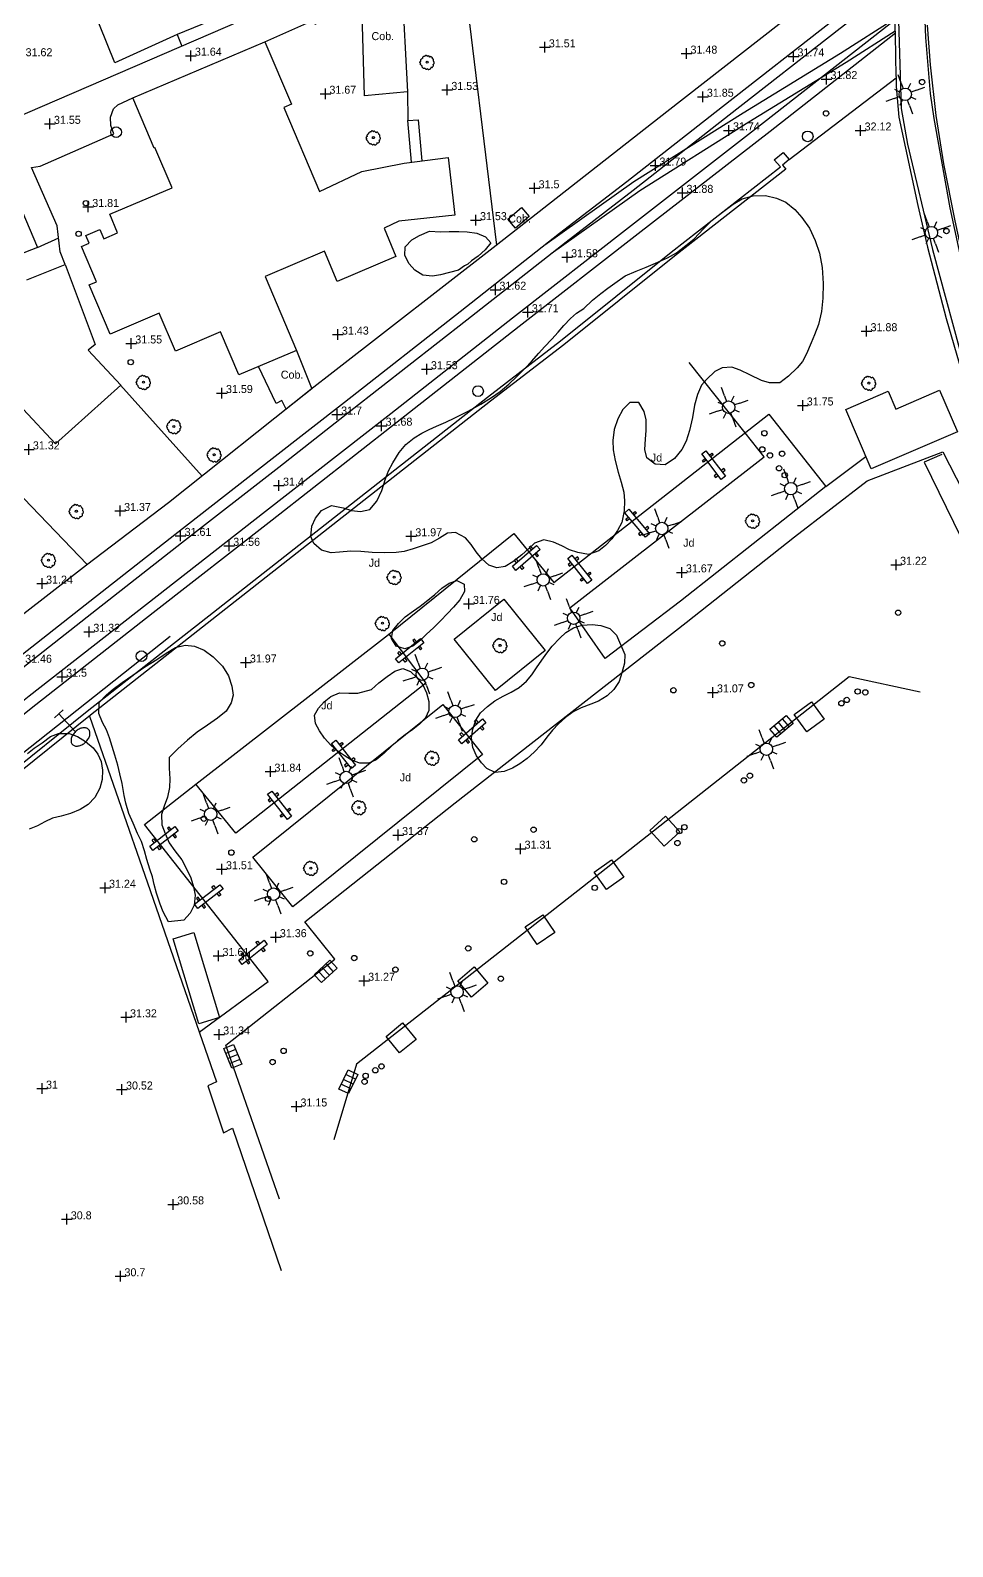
# Model space of a CAD drawing. Extents: x 471511 to 473316, y 4381952 to 4383346.
# Drawn here: x 472649 to 472735.5, y 4382890.1 to 4383032.2 of the extents above; entities that cross this region are included whole.
import ezdxf
from ezdxf.enums import TextEntityAlignment as Align

# ---------------------------------------------------------------- set-up
doc = ezdxf.new("R2010")
doc.units = 0
doc.header["$LTSCALE"] = 4
doc.header["$MEASUREMENT"] = 0
doc.header["$PDMODE"] = 2
doc.header["$PDSIZE"] = 0.5
doc.layers.get('0').update_dxf_attribs({"linetype": 'CONTINUOUS'})
for name, color, linetype in [('222', 7, 'CONTINUOUS'), ('241', 12, 'CONTINUOUS'), ('290', 253, 'CONTINUOUS'), ('400', 7, 'CONTINUOUS'), ('407', 4, 'CONTINUOUS'), ('410', 201, 'CONTINUOUS'), ('411', 12, 'CONTINUOUS'), ('412', 252, 'CONTINUOUS'), ('413', 252, 'CONTINUOUS'), ('419', 252, 'CONTINUOUS'), ('451', 5, 'CONTINUOUS'), ('452', 7, 'CONTINUOUS'), ('505', 60, 'CONTINUOUS'), ('506', 60, 'CONTINUOUS'), ('7101', 7, 'CONTINUOUS'), ('7202', 7, 'CONTINUOUS'), ('7400', 2, 'CONTINUOUS'), ('7403', 1, 'CONTINUOUS'), ('7433', 32, 'CONTINUOUS'), ('7434', 32, 'CONTINUOUS'), ('7435', 7, 'CONTINUOUS'), ('7440', 7, 'CONTINUOUS'), ('7501', 7, 'CONTINUOUS'), ('7515', 53, 'CONTINUOUS'), ('7516', 7, 'CONTINUOUS'), ('8408', 7, 'CONTINUOUS')]:
    doc.layers.add(name, color=color, linetype=linetype)

# ---------------------------------------------------------------- blocks, each defined once
blk = doc.blocks.new('STRAFIC')
at = {"color": 1}
blk.add_lwpolyline([(-0.03, 3.64, 0.07), (-0.44, 3.59, 0.08), (-0.76, 3.44, 0.11), (-0.99, 3.21, 0.14), (-1.06, 2.96, 0.14), (-0.99, 2.71, 0.11), (-0.76, 2.48, 0.08), (-0.44, 2.33, 0.07), (-0.03, 2.28, 0.07), (0.38, 2.33, 0.08), (0.7, 2.48, 0.11), (0.93, 2.71, 0.14), (1, 2.96, 0.14), (0.93, 3.21, 0.11), (0.7, 3.44, 0.08), (0.38, 3.59, 0.07)], format="xyb", close=True, dxfattribs=at)
for points in [[(0, 0), (0, 2.25)], [(-0.56, 0), (0.56, 0)]]:
    blk.add_lwpolyline(points, dxfattribs=at)
blk = doc.blocks.new('POSTE')
at = {"color": 7}
blk.add_circle((0, 0), 0.5, dxfattribs=at)
blk = doc.blocks.new('MOJON')
blk.add_circle((0, 0), 0.25)
blk = doc.blocks.new('FAROLA')
at = {"color": 7}
for p, q in [((0.43, 1.04), (0.75, 1.8)), ((-1.04, 0.43), (-1.8, 0.75)), ((-1.04, 0.43), (-0.54, 0.22)), ((-0.43, 1.04), (-0.22, 0.54)), ((0.43, 1.04), (0.22, 0.54)), ((1.04, 0.43), (0.54, 0.22)), ((-1.04, -0.43), (-0.54, -0.22)), ((-0.43, -1.04), (-0.75, -1.8)), ((-0.43, -1.04), (-0.22, -0.54)), ((0.43, -1.04), (0.22, -0.54)), ((1.04, -0.43), (0.54, -0.22)), ((1.04, -0.43), (1.8, -0.75))]:
    blk.add_line(p, q, dxfattribs=at)
blk.add_circle((0, 0), 0.58, dxfattribs=at)
blk = doc.blocks.new('ARBOL')
at = {"color": 3}
for p, q in [((-1.26, 0.07), (-1.27, -0.01)), ((-1.23, 0.15), (-1.26, 0.07)), ((-1.17, 0.24), (-1.23, 0.15)), ((-1.18, 0.48), (-1.21, 0.39)), ((-1.21, 0.39), (-1.2, 0.31)), ((-1.2, 0.31), (-1.16, 0.22)), ((-1.11, 0.55), (-1.18, 0.48)), ((-1.03, 0.59), (-1.11, 0.55)), ((-1.01, 0.67), (-1.03, 0.59)), ((-0.96, 0.76), (-1.01, 0.67)), ((-0.92, 0.97), (-0.96, 0.88)), ((-0.96, 0.88), (-0.96, 0.7)), ((-0.85, 1.04), (-0.92, 0.97)), ((-0.77, 1.08), (-0.85, 1.04)), ((-0.7, 1.09), (-0.77, 1.08)), ((-0.5, 1.09), (-0.7, 1.09)), ((-0.49, 1.11), (-0.5, 1.08)), ((-0.46, 1.23), (-0.49, 1.11)), ((-0.38, 1.32), (-0.46, 1.23)), ((-0.31, 1.35), (-0.38, 1.32)), ((-0.23, 1.36), (-0.31, 1.35)), ((-0.11, 1.36), (-0.23, 1.36)), ((0, 1.35), (-0.11, 1.36)), ((0.07, 1.26), (0, 1.35)), ((0.12, 1.18), (0.07, 1.26)), ((0.17, 1.25), (0.12, 1.16)), ((0.12, 1.16), (0.12, 1.16)), ((0.24, 1.31), (0.17, 1.25)), ((0.32, 1.32), (0.24, 1.31)), ((0.39, 1.31), (0.32, 1.32)), ((0.55, 1.31), (0.39, 1.31)), ((0.62, 1.26), (0.55, 1.31)), ((0.7, 1.22), (0.62, 1.26)), ((0.76, 1.14), (0.7, 1.22)), ((0.77, 0.97), (0.7, 0.98)), ((0.77, 1.05), (0.76, 1.14)), ((0.77, 0.97), (0.77, 1.05)), ((0.86, 0.95), (0.77, 0.97)), ((0.96, 0.93), (0.86, 0.95)), ((1.03, 0.87), (0.96, 0.93)), ((1.07, 0.79), (1.03, 0.87)), ((1.08, 0.7), (1.07, 0.79)), ((1.1, 0.49), (1.07, 0.51)), ((1.08, 0.6), (1.08, 0.7)), ((1.09, 0.52), (1.08, 0.6)), ((1.17, 0.48), (1.1, 0.49)), ((1.25, 0.41), (1.17, 0.48)), ((1.29, 0.32), (1.25, 0.41)), ((1.3, 0.24), (1.29, 0.32)), ((1.3, 0.15), (1.3, 0.24)), ((1.31, 0.06), (1.3, 0.15)), ((1.31, -0.03), (1.31, 0.06)), ((-1.27, -0.01), (-1.26, -0.13)), ((-1.26, -0.13), (-1.26, -0.21)), ((-1.26, -0.21), (-1.23, -0.3)), ((-1.23, -0.3), (-1.16, -0.32)), ((-1.16, -0.32), (-1.08, -0.34)), ((-1.08, -0.34), (-1.01, -0.35)), ((-1.01, -0.35), (-0.95, -0.35)), ((-0.96, -0.38), (-1.01, -0.49)), ((-1.01, -0.49), (-1, -0.58)), ((-1, -0.58), (-0.96, -0.66)), ((-0.96, -0.66), (-0.96, -0.74)), ((-0.96, -0.74), (-0.88, -0.8)), ((-0.88, -0.8), (-0.8, -0.81)), ((-0.8, -0.81), (-0.72, -0.81)), ((-0.76, -0.81), (-0.75, -0.9)), ((-0.75, -0.9), (-0.73, -0.98)), ((-0.73, -0.98), (-0.68, -1.07)), ((-0.68, -1.07), (-0.61, -1.15)), ((-0.61, -1.15), (-0.53, -1.14)), ((-0.53, -1.14), (-0.45, -1.12)), ((-0.45, -1.12), (-0.37, -1.07)), ((-0.37, -1.05), (-0.37, -1.15)), ((-0.37, -1.15), (-0.27, -1.21)), ((-0.27, -1.21), (-0.19, -1.22)), ((-0.19, -1.22), (-0.07, -1.22)), ((-0.07, -1.22), (0.01, -1.25)), ((0.01, -1.25), (0.08, -1.22)), ((0.08, -1.22), (0.16, -1.16)), ((0.16, -1.16), (0.18, -1.08)), ((0.18, -1.11), (0.25, -1.15)), ((0.25, -1.15), (0.32, -1.16)), ((0.32, -1.16), (0.4, -1.16)), ((0.4, -1.16), (0.47, -1.18)), ((0.47, -1.18), (0.55, -1.16)), ((0.55, -1.16), (0.62, -1.14)), ((0.62, -1.14), (0.7, -1.09)), ((0.7, -1.09), (0.75, -0.93)), ((0.78, -0.99), (0.74, -0.96)), ((0.85, -0.98), (0.78, -0.99)), ((0.93, -0.93), (0.85, -0.98)), ((1.02, -0.92), (0.93, -0.93)), ((1.06, -0.69), (0.98, -0.69)), ((1.06, -0.85), (1.02, -0.92)), ((1.03, -0.69), (1.05, -0.77)), ((1.05, -0.77), (1.06, -0.85)), ((1.13, -0.65), (1.06, -0.69)), ((1.2, -0.61), (1.13, -0.65)), ((1.2, -0.21), (1.27, -0.14)), ((1.2, -0.6), (1.21, -0.59)), ((1.22, -0.31), (1.21, -0.23)), ((1.21, -0.41), (1.22, -0.31)), ((1.21, -0.51), (1.21, -0.41)), ((1.21, -0.59), (1.21, -0.51)), ((1.27, -0.14), (1.31, -0.03))]:
    blk.add_line(p, q, dxfattribs=at)
at = {"color": 25}
blk.add_circle((0, 0), 0.19, dxfattribs=at)
blk = doc.blocks.new('ALCORQUE')
at = {"color": 1}
blk.add_lwpolyline([(-1, 1), (1, 1), (1, -1), (-1, -1)], close=True, dxfattribs=at)
blk = doc.blocks.new('REJILLA')
at = {"color": 7}
for p, q in [((-0.5, 0.5), (-0.5, -0.5)), ((0.01, 0.5), (0.01, -0.5)), ((0.51, 0.5), (0.51, -0.5))]:
    blk.add_line(p, q, dxfattribs=at)
blk.add_lwpolyline([(-1, -0.5), (-1, 0.5), (1, 0.5), (1, -0.5)], close=True, dxfattribs=at)
blk = doc.blocks.new('BANCO')
at = {"color": 7}
for p, q in [((-0.25, -1.5), (-0.25, 1.5)), ((-0.25, 1.5), (0.25, 1.5)), ((0.25, 1.5), (0.25, -1.5)), ((-0.25, 1.03), (-0.56, 1.03)), ((-0.56, 1.03), (-0.56, 0.84)), ((-0.56, 0.84), (-0.25, 0.84)), ((0.57, 1.03), (0.25, 1.03)), ((0.25, 0.84), (0.57, 0.84)), ((0.57, 0.84), (0.57, 1.03)), ((-0.56, -0.98), (-0.56, -0.79)), ((-0.56, -0.79), (-0.25, -0.79)), ((-0.25, -0.98), (-0.56, -0.98)), ((0.25, -0.79), (0.57, -0.79)), ((0.57, -0.98), (0.25, -0.98)), ((0.57, -0.79), (0.57, -0.98)), ((0.25, -1.5), (-0.25, -1.5))]:
    blk.add_line(p, q, dxfattribs=at)
blk = doc.blocks.new('COTA')
at = {"color": 7}
blk.add_point((0, 0), dxfattribs=at)

msp = doc.modelspace()

# ---------------------------------------------------------------- linework, layer by layer
at = {"layer": '222'}
for points in [[(472639.424, 4382966.613, 31.351), (472646.695, 4382972.434, 31.486), (472654.172, 4382978.338, 31.561), (472662.596, 4382984.928, 31.651), (472671.716, 4382992.035, 31.696), (472678.478, 4382997.333, 31.816), (472689.334, 4383005.813, 31.816), (472698.647, 4383013.148, 31.756), (472704.939, 4383017.995, 31.771), (472713.918, 4383025.031, 31.816), (472724.335, 4383033.152, 31.951), (472729.898, 4383037.478, 31.964)], [(472640.049, 4382965.832, 31.351), (472647.318, 4382971.651, 31.486), (472654.79, 4382977.551, 31.561), (472663.211, 4382984.14, 31.651), (472672.332, 4382991.247, 31.696), (472679.094, 4382996.545, 31.816), (472689.951, 4383005.026, 31.816), (472699.261, 4383012.359, 31.756), (472705.553, 4383017.205, 31.771), (472714.534, 4383024.243, 31.816), (472724.95, 4383032.363, 31.951), (472729.949, 4383036.251, 31.963)], [(472641.719, 4382964.044, 31.471), (472648.941, 4382969.792, 31.531), (472659.925, 4382978.386, 31.636), (472671.088, 4382987.095, 31.726), (472682.818, 4382996.275, 31.726), (472694.246, 4383005.225, 31.756), (472705.393, 4383013.904, 31.906), (472717.765, 4383023.521, 31.951), (472728.203, 4383031.688, 31.966), (472730.076, 4383033.155, 31.978)], [(472697.272, 4383012.065, 31.765), (472705.613, 4383018.001, 31.885), (472715.874, 4383024.427, 31.9), (472724.978, 4383030.036, 31.9), (472730.07, 4383033.291, 31.971)], [(472642.342, 4382963.261, 31.471), (472649.56, 4382969.007, 31.531), (472660.541, 4382977.598, 31.636), (472671.704, 4382986.307, 31.726), (472683.434, 4382995.488, 31.726), (472694.861, 4383004.437, 31.756), (472706.007, 4383013.115, 31.906), (472718.38, 4383022.733, 31.951), (472728.82, 4383030.9, 31.966), (472730.127, 4383031.924, 31.975)], [(472697.852, 4383011.25, 31.765), (472706.169, 4383017.169, 31.885), (472716.401, 4383023.578, 31.9), (472725.51, 4383029.189, 31.9), (472730.118, 4383032.135, 31.964)]]:
    msp.add_polyline3d(points, dxfattribs=at)
at = {"layer": '241'}
msp.add_polyline3d([(472730.198, 4383027.833, 39.282), (472730.135, 4383031.727, 39.439), (472729.717, 4383041.869, 39.619), (472729.625, 4383045.669, 39.637)], dxfattribs=at)
at = {"layer": '290'}
for points in [[(472733.114, 4383032.66, 39.409), (472733.376, 4383028.946, 39.304), (472733.913, 4383024.182, 38.989), (472734.647, 4383019.651, 38.779), (472735.712, 4383014.317, 38.464), (472737.18, 4383007.544, 38.269), (472738.478, 4383002.602, 38.074), (472739.629, 4382999.041, 37.864), (472741.387, 4382994.063, 37.489), (472743.256, 4382989.327, 37.189), (472744.959, 4382985.159, 36.859), (472746.58, 4382981.159, 36.574), (472749.196, 4382975.708, 35.974), (472751.973, 4382970.135, 35.599), (472754.28, 4382965.505, 35.134), (472756.922, 4382960.122, 34.624), (472759.655, 4382954.7, 34.024), (472762.503, 4382949.125, 33.574), (472765.759, 4382942.659, 32.839), (472769.372, 4382935.634, 32.239), (472772.137, 4382930.187, 31.759), (472774.732, 4382925.098, 31.399)], [(472734.472, 4382992.41, 31.446), (472732.809, 4382991.707, 31.461), (472739.678, 4382977.71, 31.566)]]:
    msp.add_polyline3d(points, dxfattribs=at)
at = {"layer": '400'}
for points in [[(472658.637, 4383025.846, 33.889), (472671.025, 4383031.099, 33.949), (472673.51, 4383025.239, 33.994), (472672.811, 4383024.943, 34.999), (472676.149, 4383017.073, 34.819), (472680.112, 4383018.926, 34.804), (472684.071, 4383019.729, 34.579), (472688.205, 4383020.249, 34.594), (472688.828, 4383014.853, 34.624), (472683.576, 4383014.273, 34.609), (472682.206, 4383013.623, 35.074), (472683.294, 4383010.967, 35.074), (472677.798, 4383008.636, 35.119), (472676.601, 4383011.458, 37.054), (472671.063, 4383009.109, 36.994), (472674.005, 4383002.174, 34.669), (472668.579, 4382999.873, 34.624), (472666.871, 4383003.9, 34.624), (472662.637, 4383002.104, 34.609), (472661.129, 4383005.658, 35.449), (472656.526, 4383003.705, 34.504), (472654.57, 4383008.317, 34.549), (472655.254, 4383008.607, 34.624), (472653.85, 4383011.918, 34.639), (472654.547, 4383012.213, 34.639), (472654.234, 4383012.951, 34.534), (472655.545, 4383013.507, 34.504), (472655.916, 4383012.63, 34.549), (472657.224, 4383013.185, 34.894), (472656.482, 4383014.937, 34.549), (472662.322, 4383017.414, 36.364), (472660.725, 4383021.18, 34.099), (472660.633, 4383021.14, 34.054)], [(472730.157, 4382996.678, 34.787), (472734.27, 4382998.442, 34.892), (472735.939, 4382994.549, 34.907), (472727.859, 4382991.085, 33.737), (472725.477, 4382996.642, 33.722), (472729.443, 4382998.343, 34.502)]]:
    msp.add_polyline3d(points, close=True, dxfattribs=at)
for points in [[(472646.775, 4383018.74, 36.012), (472649.706, 4383011.818, 34.884), (472647.876, 4383011.104, 34.693)], [(472648.709, 4383008.779, 34.645), (472652.321, 4383010.232, 34.613), (472655.108, 4383002.73, 34.661), (472654.459, 4383002.184, 34.566), (472657.517, 4382998.901, 34.089), (472651.393, 4382993.433, 33.437), (472648.366, 4382996.681, 33.914)]]:
    msp.add_polyline3d(points, dxfattribs=at)
at = {"layer": '407'}
for points in [[(472683.855, 4383036.425, 34.384), (472684.39, 4383026.416, 34.399), (472680.372, 4383026.025, 34.399), (472680.123, 4383034.761, 34.309)], [(472695.806, 4383014.728, 32.594), (472694.524, 4383013.635, 32.594), (472693.802, 4383014.483, 32.578), (472695.084, 4383015.575, 32.578)]]:
    msp.add_polyline3d(points, close=True, dxfattribs=at)
msp.add_polyline3d([(472674.005, 4383002.174, 34.084), (472675.427, 4382998.579, 33.754), (472673.029, 4382996.672, 33.559), (472672.629, 4382997.481, 33.544), (472672.098, 4382997.2, 33.559), (472670.431, 4383000.659, 33.814)], dxfattribs=at)
at = {"layer": '410'}
for points in [[(472729.758, 4383040.894, 33.448), (472722.902, 4383035.615, 32.932), (472708.707, 4383024.537, 32.722), (472692.693, 4383012, 32.542), (472677.425, 4383000.126, 33.532), (472675.319, 4382998.495, 33.532), (472661.992, 4382987.887, 32.437), (472654.314, 4382982.061, 32.302), (472644.905, 4382974.759, 32.023), (472633.27, 4382965.305, 31.918), (472618.577, 4382953.212, 31.708), (472604.459, 4382941.186, 31.648), (472593.619, 4382931.665, 31.708), (472583.891, 4382923.124, 31.708), (472568.589, 4382909.499, 31.708), (472552.758, 4382895.393, 31.708), (472546.722, 4382890.073, 31.708)], [(472689.469, 4383038.987, 32.196), (472692.722, 4383012.023, 32.308)], [(472671.659, 4383034.315, 32.864), (472645.774, 4383023.151, 32.864), (472623.066, 4383013.462, 32.801), (472621.802, 4383017.813, 32.785)], [(472671.025, 4383031.099, 33.85), (472675.531, 4383033.104, 33.85), (472675.754, 4383032.745, 33.882), (472680.123, 4383034.761, 33.882)], [(472652.321, 4383010.232, 33.166), (472651.851, 4383011.421, 33.182), (472651.568, 4383013.835, 33.135), (472649.154, 4383019.313, 33.119), (472649.973, 4383019.442, 33.182), (472656.853, 4383022.454, 33.182), (472656.584, 4383023.255, 33.198), (472656.553, 4383024.019, 33.198), (472656.826, 4383024.797, 33.198), (472657.23, 4383025.198, 33.198), (472658.637, 4383025.846, 33.23)], [(472649.706, 4383011.818, 32.578), (472651.699, 4383012.716, 32.578)], [(472657.493, 4382998.927, 32.594), (472665.148, 4382990.399, 32.594)], [(472643.926, 4382992.95, 32.26), (472654.379, 4382982.11, 32.101)], [(472612.043, 4382934.584, 31.588), (472615.209, 4382937.336, 31.588), (472623.095, 4382944.201, 31.633), (472631.804, 4382951.282, 31.738), (472634.489, 4382953.42, 31.742), (472647.216, 4382963.548, 31.832), (472662.134, 4382975.396, 32.211)], [(472654.59, 4382967.906, 32.687), (472660.025, 4382952.284, 32.732), (472666.49, 4382933.641, 32.687), (472665.681, 4382933.268, 32.762), (472667.154, 4382928.863, 32.762), (472667.985, 4382929.294, 32.762), (472672.539, 4382915.939, 32.252)]]:
    msp.add_polyline3d(points, dxfattribs=at)
at = {"layer": '411'}
for points in [[(472662.799, 4383031.784, 32.085), (472656.947, 4383029.124, 31.974), (472651.287, 4383043.234, 31.942)], [(472736.921, 4383007.86, 38.389), (472735.271, 4383015.527, 38.719), (472733.763, 4383023.893, 39.124), (472733.427, 4383026.251, 39.244), (472732.979, 4383031.496, 39.439), (472732.562, 4383041.638, 39.619)], [(472671.255, 4383034.141, 32.308), (472670.835, 4383035.102, 32.26), (472662.799, 4383031.784, 32.514), (472663.256, 4383030.691, 32.514)], [(472723.619, 4382989.409, 31.652), (472709.981, 4382978.662, 31.652), (472702.921, 4382973.302, 31.652), (472699.602, 4382978.058, 31.667), (472717.821, 4382992.212, 31.697), (472716.058, 4382994.465, 31.742), (472710.806, 4383001.028, 31.742)], [(472664.879, 4382938.287, 31.427), (472671.348, 4382943.042, 31.547), (472659.757, 4382957.737, 31.727), (472664.545, 4382961.541, 31.727), (472682.611, 4382975.561, 31.727), (472694.372, 4382985.016, 31.862), (472698.108, 4382980.421, 31.862), (472718.272, 4382996.197, 31.907), (472723.619, 4382989.409, 31.757), (472727.364, 4382992.241, 31.622)], [(472672.381, 4382922.622, 31.277), (472667.351, 4382937.056, 31.277), (472677.575, 4382945.124, 31.277), (472674.768, 4382948.632, 31.324), (472688.848, 4382959.771, 31.399), (472710.519, 4382976.664, 31.459), (472720.66, 4382984.695, 31.564), (472727.468, 4382989.94, 31.609), (472734.565, 4382992.662, 31.609), (472740.769, 4382980.625, 31.564)], [(472682.644, 4382975.587, 31.787), (472686.098, 4382971, 31.787), (472668.306, 4382956.926, 31.787), (472664.545, 4382961.541, 31.757)], [(472732.447, 4382970.161, 31.382), (472725.789, 4382971.591, 31.412), (472700.804, 4382951.865, 31.382), (472679.612, 4382935.276, 31.247), (472677.474, 4382928.213, 31.202)]]:
    msp.add_polyline3d(points, dxfattribs=at)
for points in [[(472688.772, 4382975.113, 31.787), (472693.413, 4382978.856, 31.787), (472697.294, 4382974.045, 31.787), (472692.653, 4382970.302, 31.787)], [(472669.9, 4382954.698, 31.577), (472687.699, 4382968.98, 31.696), (472691.439, 4382964.318, 31.682), (472673.64, 4382950.037, 31.562)]]:
    msp.add_polyline3d(points, close=True, dxfattribs=at)
at = {"layer": '412'}
for points in [[(472720.156, 4383020.052, 32.344), (472730.2, 4383027.719, 32.47)], [(472684.39, 4383026.416, 34.264), (472684.429, 4383023.711, 34.249)]]:
    msp.add_polyline3d(points, dxfattribs=at)
at = {"layer": '413'}
msp.add_polyline3d([(472737.275, 4383110.082, 38.778), (472735.996, 4383100.527, 39.288), (472734.899, 4383092.494, 39.333), (472733.8, 4383084.165, 39.858), (472732.716, 4383075.347, 40.218), (472731.577, 4383066.269, 40.278), (472730.908, 4383060.137, 40.398), (472730.575, 4383057.493, 40.488), (472729.83, 4383051.612, 40.668), (472729.909, 4383045.733, 40.638), (472730.372, 4383034.106, 40.323), (472730.66, 4383024.849, 39.873), (472731.258, 4383021.511, 39.843), (472733.596, 4383011.617, 39.408), (472736.759, 4383000.02, 39.153), (472738.279, 4382995.035, 39.078), (472742.51, 4382984.474, 38.193), (472745.526, 4382977.673, 37.383), (472752.234, 4382963.579, 35.928), (472758.429, 4382951.366, 35.193), (472765.122, 4382938.484, 33.873), (472772.431, 4382924.319, 32.433)], dxfattribs=at)
at = {"layer": '419'}
msp.add_polyline3d([(472684.777, 4383019.818, 34.789), (472684.429, 4383023.711, 32.194), (472685.407, 4383023.776, 32.179), (472685.753, 4383019.94, 34.984)], dxfattribs=at)
at = {"layer": '451'}
msp.add_polyline3d([(472730.198, 4383027.833, 39.282), (472730.213, 4383026.903, 39.244), (472730.441, 4383024.033, 39.124), (472732.223, 4383015.766, 38.719), (472733.136, 4383011.862, 38.448), (472734.895, 4383005.152, 38.389), (472736.325, 4383000.241, 38.134), (472737.021, 4382997.807, 37.744), (472738.748, 4382993.133, 37.504), (472741.643, 4382986.173, 37.084), (472743.164, 4382982.357, 36.934), (472744.693, 4382978.613, 36.694), (472748.2, 4382971.565, 36.004), (472752.287, 4382962.967, 34.969), (472758.776, 4382950.44, 33.919), (472764.019, 4382940.146, 32.869), (472768.565, 4382931.189, 32.059), (472772.15, 4382924.107, 31.549)], dxfattribs=at)
at = {"layer": '452'}
msp.add_polyline3d([(472634.475, 4382952.737, 32.161), (472646.533, 4382962.044, 32.356), (472654.382, 4382968.352, 32.461), (472666.203, 4382977.647, 32.58), (472680.013, 4382988.493, 32.595), (472691.885, 4382997.797, 32.79), (472698.742, 4383003.06, 32.79), (472709.118, 4383011.367, 32.835), (472719.345, 4383019.361, 32.85), (472718.77, 4383020.036, 32.85), (472719.621, 4383020.708, 32.85), (472720.156, 4383020.052, 32.85), (472719.55, 4383019.521, 32.85), (472719.845, 4383019.144, 33.077), (472709.415, 4383010.991, 33.062), (472699.037, 4383002.684, 33.017), (472692.178, 4382997.419, 33.017), (472680.308, 4382988.116, 32.822), (472666.498, 4382977.271, 32.807), (472654.682, 4382967.979, 32.688), (472646.829, 4382961.668, 32.583), (472634.767, 4382952.358, 32.388)], dxfattribs=at)
at = {"layer": '505'}
for points in [[(472675.599, 4382984.065, 33.977), (472675.332, 4382984.747, 33.977), (472675.415, 4382985.695, 33.977), (472675.758, 4382986.444, 33.977), (472676.325, 4382987.162, 33.977), (472677.269, 4382987.635, 33.977), (472678.376, 4382987.421, 33.947), (472679.152, 4382987.181, 33.947), (472679.989, 4382987.083, 33.947), (472680.856, 4382987.25, 33.947), (472681.508, 4382988.045, 33.947), (472681.985, 4382989.037, 33.947), (472682.322, 4382990.137, 33.977), (472682.621, 4382990.883, 33.977), (472683.022, 4382991.643, 33.977), (472683.617, 4382992.622, 33.977), (472684.243, 4382993.353, 33.977), (472685.029, 4382993.995, 33.977), (472685.741, 4382994.43, 33.947), (472686.426, 4382994.752, 33.947), (472687.128, 4382995.066, 33.947), (472687.988, 4382995.461, 33.947), (472688.835, 4382995.84, 33.947), (472690.068, 4382996.492, 33.947), (472691.259, 4382997.146, 33.947), (472692.279, 4382997.764, 33.947), (472693.07, 4382998.331, 33.947), (472693.89, 4382999.008, 33.947), (472694.656, 4382999.74, 33.947), (472695.444, 4383000.555, 33.947), (472696.017, 4383001.142, 33.947), (472696.69, 4383001.915, 33.947), (472697.236, 4383002.512, 33.947), (472697.935, 4383003.218, 33.947), (472698.516, 4383003.883, 33.947), (472699.055, 4383004.503, 33.947), (472699.67, 4383005.158, 33.947), (472700.241, 4383005.651, 33.947), (472700.916, 4383006.113, 33.947), (472701.74, 4383006.869, 33.947), (472702.522, 4383007.521, 33.947), (472703.165, 4383008.011, 33.947), (472703.822, 4383008.484, 33.947), (472704.793, 4383009.149, 33.947), (472705.826, 4383009.602, 33.947), (472706.767, 4383009.981, 33.947), (472707.652, 4383010.344, 33.947), (472708.765, 4383010.858, 33.947), (472709.612, 4383011.324, 33.947), (472710.496, 4383012.006, 33.947), (472711.263, 4383012.639, 33.947), (472712.155, 4383013.573, 34.007), (472712.958, 4383014.388, 34.037), (472713.927, 4383015.117, 34.097), (472714.914, 4383015.863, 34.157), (472715.761, 4383016.363, 34.217), (472716.792, 4383016.671, 34.247), (472717.941, 4383016.683, 34.277), (472718.971, 4383016.43, 34.307), (472719.871, 4383016.058, 34.367), (472720.707, 4383015.363, 34.397), (472721.367, 4383014.643, 34.397), (472722.062, 4383013.63, 34.397), (472722.614, 4383012.485, 34.367), (472723.019, 4383011.297, 34.337), (472723.251, 4383009.958, 34.337), (472723.372, 4383008.442, 34.337), (472723.313, 4383007.083, 34.337), (472723.195, 4383005.815, 34.337), (472722.933, 4383004.612, 34.337), (472722.556, 4383003.625, 34.337), (472722.234, 4383002.892, 34.337), (472721.794, 4383001.852, 34.337), (472721.409, 4383001.14, 34.337), (472720.922, 4383000.533, 34.337), (472720.114, 4382999.751, 34.337), (472719.28, 4382999.145, 34.337), (472718.34, 4382999.123, 34.307), (472717.577, 4382999.344, 34.307), (472716.481, 4382999.889, 34.307), (472715.568, 4383000.322, 34.307), (472714.794, 4383000.604, 34.247), (472713.899, 4383000.539, 34.217), (472713.213, 4383000.184, 34.217), (472712.443, 4382999.479, 34.217), (472711.959, 4382998.902, 34.217), (472711.571, 4382998.048, 34.217), (472711.306, 4382997.045, 34.217), (472711.1, 4382995.899, 34.187), (472710.837, 4382994.657, 34.187), (472710.507, 4382993.669, 34.097), (472710.103, 4382992.897, 34.037), (472709.414, 4382992.052, 33.977), (472708.535, 4382991.462, 33.977), (472707.62, 4382991.517, 33.977), (472706.843, 4382992.097, 33.977), (472706.651, 4382992.878, 33.977), (472706.693, 4382993.848, 33.977), (472706.762, 4382994.666, 33.977), (472706.773, 4382995.682, 33.977), (472706.594, 4382996.458, 33.977), (472706.072, 4382997.307, 34.007), (472705.239, 4382997.3, 34.037), (472704.578, 4382996.625, 34.067), (472704.098, 4382995.762, 34.097), (472703.768, 4382994.75, 34.097), (472703.627, 4382993.73, 34.097), (472703.687, 4382992.841, 34.097), (472703.857, 4382991.871, 34.097), (472704.148, 4382990.775, 34.097), (472704.43, 4382989.826, 34.097), (472704.668, 4382988.88, 34.097), (472704.73, 4382988.068, 34.097), (472704.69, 4382987.128, 34.097), (472704.477, 4382986.047, 34.097), (472704.092, 4382985.288, 34.097), (472703.551, 4382984.531, 34.097), (472702.949, 4382983.903, 34.097), (472702.32, 4382983.406, 34.097), (472701.351, 4382983.047, 34.097), (472700.353, 4382983.24, 34.097), (472699.567, 4382983.483, 34.097), (472698.868, 4382983.855, 34.097), (472698.092, 4382984.215, 34.097), (472697.185, 4382984.437, 34.097), (472696.306, 4382984.105, 34.097), (472695.749, 4382983.594, 34.097), (472695.122, 4382983.019, 34.097), (472694.26, 4382982.349, 34.097), (472693.535, 4382981.923, 34.067), (472692.767, 4382981.812, 34.067), (472692.032, 4382982.051, 34.067), (472691.372, 4382982.64, 34.037), (472690.821, 4382983.285, 34.037), (472690.348, 4382983.976, 33.977), (472689.835, 4382984.623, 33.977), (472688.906, 4382985.119, 33.977), (472688.132, 4382985.049, 34.007), (472687.4, 4382984.578, 34.007), (472686.606, 4382984.131, 34.037), (472685.666, 4382983.834, 34.037), (472684.939, 4382983.571, 34.037), (472684.094, 4382983.333, 33.917), (472683.323, 4382983.235, 33.857), (472682.192, 4382983.189, 33.797), (472681.069, 4382983.238, 33.737), (472680.032, 4382983.324, 33.737), (472679.084, 4382983.366, 33.737), (472678.022, 4382983.266, 33.737), (472677.25, 4382983.196, 33.677), (472676.331, 4382983.456, 33.677)], [(472687.493, 4383009.254, 33.125), (472686.729, 4383009.141, 33.139), (472685.837, 4383009.22, 33.139), (472685.072, 4383009.686, 33.154), (472684.557, 4383010.282, 33.154), (472684.138, 4383011.073, 33.154), (472684.185, 4383011.875, 33.154), (472684.805, 4383012.528, 33.139), (472685.508, 4383012.928, 33.139), (472686.464, 4383013.34, 33.139), (472687.477, 4383013.275, 33.139), (472688.288, 4383013.312, 33.139), (472689.203, 4383013.305, 33.139), (472689.989, 4383013.271, 33.139), (472690.883, 4383013.174, 33.139), (472691.718, 4383012.828, 33.139), (472692.207, 4383012.242, 33.139), (472691.688, 4383011.604, 33.139), (472691.025, 4383010.996, 33.139), (472690.385, 4383010.563, 33.139), (472690.039, 4383010.241, 33.139), (472689.743, 4383010.09, 33.139), (472689.186, 4383009.692, 33.139)], [(472689.752, 4382979.566, 34.022), (472689.313, 4382978.786, 33.947), (472688.717, 4382978.121, 33.947), (472688.14, 4382977.504, 33.947), (472687.495, 4382976.824, 33.947), (472686.822, 4382976.176, 33.947), (472686.169, 4382975.578, 33.932), (472685.605, 4382975.022, 33.932), (472684.889, 4382974.458, 33.932), (472684.151, 4382974.221, 33.932), (472683.34, 4382974.457, 33.932), (472682.909, 4382975.167, 33.932), (472683.026, 4382975.914, 33.932), (472683.537, 4382976.595, 33.932), (472684.181, 4382977.2, 33.932), (472684.955, 4382977.76, 33.932), (472685.591, 4382978.21, 33.932), (472686.311, 4382978.782, 33.932), (472686.945, 4382979.303, 33.932), (472687.617, 4382979.904, 33.932), (472688.31, 4382980.355, 33.932), (472689.025, 4382980.621, 33.932), (472689.693, 4382980.267, 33.932)], [(472704.758, 4382973.685, 34.712), (472704.746, 4382972.85, 34.712), (472704.495, 4382971.945, 34.712), (472704.221, 4382971.155, 34.712), (472703.74, 4382970.409, 34.712), (472703.113, 4382969.803, 34.712), (472702.3, 4382969.31, 34.712), (472701.569, 4382969.022, 34.712), (472700.688, 4382968.686, 34.712), (472699.936, 4382968.31, 34.712), (472699.202, 4382967.785, 34.712), (472698.554, 4382967.191, 34.712), (472697.992, 4382966.602, 34.712), (472697.468, 4382965.931, 34.697), (472696.932, 4382965.205, 34.697), (472696.28, 4382964.533, 34.697), (472695.599, 4382963.924, 34.697), (472694.933, 4382963.434, 34.697), (472694.226, 4382963.023, 34.697), (472693.455, 4382962.702, 34.697), (472692.599, 4382962.605, 34.697), (472691.836, 4382962.984, 34.697), (472691.318, 4382963.532, 34.697), (472690.868, 4382964.181, 34.697), (472690.511, 4382964.948, 34.697), (472690.393, 4382965.877, 34.697), (472690.518, 4382966.673, 34.697), (472690.813, 4382967.537, 34.697), (472691.248, 4382968.196, 34.697), (472691.89, 4382968.814, 34.697), (472692.577, 4382969.338, 34.697), (472693.357, 4382969.782, 34.697), (472694.118, 4382970.156, 34.697), (472694.852, 4382970.58, 34.697), (472695.553, 4382971.18, 34.697), (472696.05, 4382971.761, 34.697), (472696.495, 4382972.441, 34.697), (472696.994, 4382973.152, 34.697), (472697.443, 4382973.798, 34.697), (472697.948, 4382974.449, 34.697), (472698.671, 4382975.205, 34.697), (472699.244, 4382975.73, 34.697), (472699.944, 4382976.17, 34.697), (472700.767, 4382976.438, 34.697), (472701.692, 4382976.49, 34.697), (472702.532, 4382976.381, 34.697), (472703.353, 4382976.104, 34.697), (472703.97, 4382975.487, 34.697)], [(472661.977, 4382948.615, 33.887), (472661.495, 4382949.572, 33.887), (472661.201, 4382950.274, 33.887), (472660.862, 4382951.315, 33.887), (472660.661, 4382952.116, 33.887), (472660.479, 4382952.85, 33.887), (472660.231, 4382953.571, 33.887), (472659.946, 4382954.467, 33.887), (472659.744, 4382955.275, 33.887), (472659.461, 4382956.166, 33.887), (472659.083, 4382956.894, 33.887), (472658.675, 4382957.877, 33.887), (472658.264, 4382958.773, 33.917), (472657.99, 4382959.732, 33.917), (472657.826, 4382960.471, 33.917), (472657.644, 4382961.578, 33.917), (472657.427, 4382962.485, 33.917), (472657.249, 4382963.302, 33.917), (472656.966, 4382964.241, 33.917), (472656.721, 4382965.051, 33.917), (472656.455, 4382965.882, 33.917), (472656.187, 4382966.622, 33.917), (472655.806, 4382967.308, 33.917), (472655.454, 4382968.143, 33.947), (472655.499, 4382969.167, 33.947), (472656.177, 4382969.912, 33.947), (472656.801, 4382970.444, 33.947), (472657.639, 4382971.048, 33.947), (472658.654, 4382971.733, 33.947), (472659.788, 4382972.524, 33.947), (472660.895, 4382973.209, 33.947), (472661.775, 4382973.811, 33.947), (472662.655, 4382974.33, 33.947), (472663.561, 4382974.547, 33.947), (472664.433, 4382974.445, 33.947), (472665.333, 4382974.087, 33.947), (472666.163, 4382973.451, 33.947), (472667.046, 4382972.577, 33.947), (472667.625, 4382971.679, 33.947), (472667.943, 4382970.712, 33.947), (472668.056, 4382969.876, 33.947), (472667.875, 4382969.139, 33.947), (472667.396, 4382968.373, 33.947), (472666.583, 4382967.709, 33.947), (472665.638, 4382967.047, 33.977), (472664.693, 4382966.385, 34.007), (472663.769, 4382965.66, 34.007), (472662.865, 4382964.831, 34.007), (472662.04, 4382964.033, 34.007), (472662.067, 4382963.029, 34.007), (472662.127, 4382962.025, 33.947), (472662.091, 4382961.204, 33.947), (472661.91, 4382960.303, 33.917), (472661.572, 4382959.458, 33.857), (472661.324, 4382958.694, 33.797), (472661.367, 4382957.704, 33.737), (472661.677, 4382956.915, 33.707), (472662.044, 4382956.025, 33.707), (472662.591, 4382955.294, 33.677), (472663.243, 4382954.447, 33.677), (472663.682, 4382953.607, 33.677), (472664.094, 4382952.756, 33.677), (472664.335, 4382951.912, 33.677), (472664.493, 4382951.113, 33.677), (472664.411, 4382950.18, 33.677), (472664.038, 4382949.431, 33.677), (472663.434, 4382948.795, 33.677)], [(472681.03, 4382970.395, 34.142), (472681.722, 4382971.015, 34.112), (472682.49, 4382971.616, 34.112), (472683.222, 4382972.124, 34.112), (472683.963, 4382972.372, 34.112), (472684.679, 4382972.087, 34.112), (472685.267, 4382971.534, 34.112), (472685.839, 4382970.827, 34.112), (472686.164, 4382970.073, 34.112), (472686.381, 4382969.264, 34.112), (472686.39, 4382968.444, 34.112), (472686.096, 4382967.741, 34.112), (472685.525, 4382967.158, 34.112), (472684.885, 4382966.646, 34.112), (472684.179, 4382966.151, 34.112), (472683.444, 4382965.586, 34.112), (472682.86, 4382965.051, 34.112), (472682.197, 4382964.443, 34.112), (472681.467, 4382963.82, 34.112), (472680.759, 4382963.499, 34.112), (472679.923, 4382963.489, 34.112), (472679.148, 4382963.776, 34.112), (472678.448, 4382964.212, 34.112), (472677.817, 4382964.646, 34.112), (472677.223, 4382965.193, 34.112), (472676.616, 4382965.838, 34.112), (472676.156, 4382966.525, 34.112), (472675.78, 4382967.211, 34.112), (472675.686, 4382967.983, 34.112), (472676.045, 4382968.66, 34.112), (472676.594, 4382969.253, 34.112), (472677.208, 4382969.742, 34.112), (472678.031, 4382970.079, 34.112), (472678.9, 4382970.065, 34.112), (472679.737, 4382970.044, 34.112)]]:
    msp.add_polyline3d(points, close=True, dxfattribs=at)
msp.add_polyline3d([(472648.786, 4382964.396, 33.796), (472649.385, 4382964.901, 33.796), (472650.163, 4382965.391, 33.796), (472650.932, 4382965.988, 33.796), (472651.679, 4382966.268, 33.796), (472652.69, 4382966.284, 33.796), (472653.447, 4382965.979, 33.796), (472654.211, 4382965.517, 33.796), (472654.918, 4382964.929, 33.796), (472655.372, 4382964.324, 33.796), (472655.683, 4382963.637, 33.796), (472655.804, 4382962.833, 33.796), (472655.759, 4382961.977, 33.796), (472655.553, 4382961.154, 33.796), (472655.083, 4382960.269, 33.796), (472654.471, 4382959.628, 33.751), (472653.724, 4382959.159, 33.691), (472652.815, 4382958.775, 33.616), (472651.919, 4382958.515, 33.616), (472651.132, 4382958.33, 33.616), (472650.409, 4382958.008, 33.616), (472649.72, 4382957.633, 33.616), (472648.931, 4382957.299, 33.616)], dxfattribs=at)
at = {"layer": '506'}
msp.add_polyline3d([(472664.846, 4382939.079, 32.717), (472662.426, 4382947.045, 32.717), (472664.358, 4382947.632, 32.717), (472666.778, 4382939.666, 32.717)], close=True, dxfattribs=at)

# ---------------------------------------------------------------- block references
at = {"layer": '7101'}
for p in [(472664.089, 4383029.791, 31.64), (472697.265, 4383030.575, 31.513), (472710.544, 4383029.987, 31.481), (472720.57, 4383029.727, 31.744), (472688.125, 4383026.583, 31.529), (472723.667, 4383027.601, 31.819), (472676.696, 4383026.226, 31.672), (472712.08, 4383025.945, 31.849), (472650.875, 4383023.406, 31.545), (472714.525, 4383022.796, 31.744), (472726.865, 4383022.781, 32.123), (472707.635, 4383019.495, 31.789), (472696.305, 4383017.367, 31.497), (472710.168, 4383016.937, 31.879), (472654.466, 4383015.616, 31.815), (472690.814, 4383014.38, 31.529), (472699.351, 4383010.905, 31.579), (472692.631, 4383007.862, 31.624), (472695.674, 4383005.754, 31.714), (472677.872, 4383003.66, 31.433), (472727.42, 4383003.974, 31.883), (472658.501, 4383002.825, 31.545), (472686.211, 4383000.413, 31.534), (472667.001, 4382998.181, 31.592), (472721.439, 4382997.013, 31.746), (472677.796, 4382996.163, 31.699), (472681.962, 4382995.117, 31.684), (472648.9, 4382992.899, 31.322), (472672.348, 4382989.504, 31.399), (472657.452, 4382987.126, 31.37), (472663.123, 4382984.793, 31.609), (472667.681, 4382983.863, 31.564), (472684.748, 4382984.757, 31.973), (472710.114, 4382981.373, 31.673), (472730.186, 4382982.087, 31.221), (472650.139, 4382980.321, 31.242), (472690.151, 4382978.417, 31.763), (472654.566, 4382975.806, 31.324), (472669.243, 4382972.929, 31.973), (472652.016, 4382971.595, 31.504), (472713.025, 4382970.126, 31.071), (472671.545, 4382962.703, 31.836), (472683.51, 4382956.763, 31.373), (472694.99, 4382955.482, 31.311), (472667, 4382953.555, 31.506), (472656.04, 4382951.823, 31.236), (472672.052, 4382947.189, 31.356), (472666.678, 4382945.428, 31.613), (472680.329, 4382943.104, 31.266), (472658.009, 4382939.679, 31.318), (472666.741, 4382938.072, 31.341), (472650.134, 4382932.995, 31.003), (472657.632, 4382932.914, 30.523), (472673.983, 4382931.322, 31.146), (472662.431, 4382922.149, 30.583), (472652.453, 4382920.749, 30.8), (472657.487, 4382915.412, 30.703)]:
    msp.add_blockref('COTA', p, dxfattribs=at)
at = {"layer": '7202', "rotation": 222.6000043791743}
for p in [(472657.085, 4383022.63, 31.926), (472721.905, 4383022.234, 32.087), (472691.008, 4382998.36, 31.693), (472659.463, 4382973.525, 31.603)]:
    msp.add_blockref('POSTE', p, dxfattribs=at)
at = {"layer": '7400', "rotation": 222.6000043791743}
for p in [(472731.055, 4383026.168, 39.454), (472733.5, 4383013.207, 38.704), (472714.498, 4382996.855, 31.742), (472720.324, 4382989.215, 31.712), (472708.232, 4382985.485, 31.727), (472697.119, 4382980.671, 31.697), (472699.968, 4382977.075, 31.682), (472685.781, 4382971.831, 31.787), (472688.85, 4382968.341, 31.682), (472718.03, 4382964.801, 31.472), (472678.645, 4382962.159, 31.652), (472665.946, 4382958.717, 31.577), (472671.842, 4382951.218, 31.592), (472689.044, 4382942.048, 31.307)]:
    msp.add_blockref('FAROLA', p, dxfattribs=at)
at = {"layer": '7403', "rotation": 222.6000043791743}
msp.add_blockref('STRAFIC', (472651.716, 4382968.111, 31.558), dxfattribs=at)
at = {"layer": '7433'}
for p, rotation in [((472722.042, 4382967.832, 31.457), 125.9000005506113), ((472708.51, 4382957.115, 31.442), 132.6000050763473), ((472703.276, 4382953.046, 31.427), 125.4000005544845), ((472696.807, 4382947.896, 31.397), 124.4999990355773), ((472690.515, 4382942.991, 31.382), 130.1000050957133), ((472683.791, 4382937.748, 31.352), 129.4999989968455)]:
    msp.add_blockref('ALCORQUE', p, dxfattribs=dict(at, rotation=rotation))
at = {"layer": '7434'}
for p, rotation in [((472713.089, 4382991.432, 32.147), 217.6000044179061), ((472705.932, 4382985.979, 32.093), 220.3000013452332), ((472695.525, 4382982.727, 32.237), 310.6000036974941), ((472700.534, 4382981.655, 32.087), 38.20000046702824), ((472684.592, 4382974.026, 32.012), 308.9999976063727), ((472690.455, 4382966.476, 31.997), 131.6000050840937), ((472678.403, 4382964.316, 32.072), 218.3000013607259), ((472672.404, 4382959.555, 32.042), 38.40000122841841), ((472661.567, 4382956.439, 31.907), 307.8000159262151), ((472665.781, 4382950.986, 31.862), 127.7000035884256), ((472669.926, 4382945.769, 31.742), 128.4999990045919)]:
    msp.add_blockref('BANCO', p, dxfattribs=dict(at, rotation=rotation))
at = {"layer": '7435'}
for p, rotation in [((472719.444, 4382966.943, 31.187), 39.99999969014533), ((472676.726, 4382943.976, 31.187), 42.49999967077942), ((472668.01, 4382936.017, 31.187), 292.4999977341877), ((472678.845, 4382933.642, 31.172), 244.1000042126275)]:
    msp.add_blockref('REJILLA', p, dxfattribs=dict(at, rotation=rotation))
at = {"layer": '7440', "rotation": 222.6000043791743}
for p in [(472732.629, 4383027.319, 39.361), (472723.624, 4383024.384, 31.984), (472654.249, 4383015.974, 31.688), (472653.564, 4383013.1, 31.656), (472734.914, 4383013.354, 38.611), (472658.45, 4383001.073, 31.672), (472717.851, 4382994.414, 31.877), (472717.645, 4382992.892, 31.832), (472719.507, 4382992.489, 31.772), (472718.372, 4382992.333, 31.817), (472719.226, 4382991.125, 31.682), (472719.753, 4382990.481, 31.667), (472730.384, 4382977.596, 31.382), (472713.898, 4382974.72, 31.322), (472709.323, 4382970.325, 31.322), (472716.613, 4382970.813, 31.322), (472726.588, 4382970.212, 31.487), (472727.309, 4382970.122, 31.487), (472725.069, 4382969.105, 31.472), (472725.566, 4382969.423, 31.472), (472715.927, 4382961.881, 31.487), (472716.49, 4382962.322, 31.487), (472665.3, 4382958.291, 31.562), (472696.217, 4382957.262, 31.281), (472709.867, 4382957.12, 31.442), (472710.354, 4382957.495, 31.442), (472690.653, 4382956.36, 31.262), (472709.699, 4382956.013, 31.532), (472667.884, 4382955.119, 31.562), (472693.445, 4382952.373, 31.322), (472701.945, 4382951.81, 31.337), (472671.325, 4382950.78, 31.547), (472675.282, 4382945.67, 31.562), (472690.086, 4382946.142, 31.262), (472679.4, 4382945.232, 31.277), (472683.265, 4382944.15, 31.277), (472693.146, 4382943.297, 31.412), (472672.782, 4382936.533, 31.116), (472671.749, 4382935.481, 31.202), (472680.473, 4382934.193, 31.292), (472681.379, 4382934.715, 31.277), (472681.96, 4382935.08, 31.277), (472680.371, 4382933.647, 31.292)]:
    msp.add_blockref('MOJON', p, dxfattribs=at)
at = {"layer": '7515', "xscale": 0.5, "yscale": 0.5, "zscale": 0.5, "rotation": 222.6000043791743}
for p in [(472686.239, 4383029.189, 33.166), (472727.632, 4382999.118, 34.847), (472653.353, 4382987.095, 32.896), (472650.75, 4382982.516, 32.403), (472683.15, 4382980.928, 33.531), (472682.047, 4382976.604, 33.501), (472686.698, 4382963.98, 34.067), (472679.841, 4382959.349, 34.397)]:
    msp.add_blockref('ARBOL', p, dxfattribs=at)
at = {"layer": '7516', "xscale": 0.5, "yscale": 0.5, "zscale": 0.5, "rotation": 222.6000043791743}
for p in [(472681.195, 4383022.111, 34.774), (472659.642, 4382999.2, 36.044), (472662.498, 4382995.054, 34.343), (472666.279, 4382992.4, 34.566), (472716.748, 4382986.202, 35.537), (472693.067, 4382974.532, 36.122), (472675.329, 4382953.663, 34.652)]:
    msp.add_blockref('ARBOL', p, dxfattribs=at)

# ---------------------------------------------------------------- texts
at = {"layer": '7101'}
for s, p in [('31.51', (472697.645, 4383030.575, 31.51)), ('31.62', (472648.597, 4383029.74, 31.62)), ('31.64', (472664.469, 4383029.791, 31.64)), ('31.48', (472710.924, 4383029.987, 31.48)), ('31.74', (472720.95, 4383029.727, 31.74)), ('31.82', (472724.047, 4383027.601, 31.82)), ('31.67', (472677.076, 4383026.226, 31.67)), ('31.53', (472688.505, 4383026.583, 31.53)), ('31.85', (472712.46, 4383025.945, 31.85)), ('31.55', (472651.255, 4383023.406, 31.55)), ('31.74', (472714.905, 4383022.796, 31.74)), ('32.12', (472727.245, 4383022.781, 32.12)), ('31.79', (472708.015, 4383019.495, 31.79)), ('31.5', (472696.685, 4383017.367, 31.5)), ('31.88', (472710.548, 4383016.937, 31.88)), ('31.81', (472654.846, 4383015.616, 31.81)), ('31.53', (472691.194, 4383014.38, 31.53)), ('31.58', (472699.731, 4383010.905, 31.58)), ('31.62', (472693.011, 4383007.862, 31.62)), ('31.71', (472696.054, 4383005.754, 31.71)), ('31.43', (472678.252, 4383003.66, 31.43)), ('31.88', (472727.8, 4383003.974, 31.88)), ('31.55', (472658.881, 4383002.825, 31.55)), ('31.53', (472686.591, 4383000.413, 31.53)), ('31.59', (472667.381, 4382998.181, 31.59)), ('31.75', (472721.819, 4382997.013, 31.75)), ('31.7', (472678.176, 4382996.163, 31.7)), ('31.68', (472682.342, 4382995.117, 31.68)), ('31.32', (472649.28, 4382992.899, 31.32)), ('31.4', (472672.728, 4382989.504, 31.4)), ('31.37', (472657.832, 4382987.126, 31.37)), ('31.61', (472663.503, 4382984.793, 31.61)), ('31.56', (472668.061, 4382983.863, 31.56)), ('31.97', (472685.128, 4382984.757, 31.97)), ('31.22', (472730.566, 4382982.087, 31.22)), ('31.67', (472710.494, 4382981.373, 31.67)), ('31.24', (472650.519, 4382980.321, 31.24)), ('31.76', (472690.531, 4382978.417, 31.76)), ('31.32', (472654.946, 4382975.806, 31.32)), ('31.46', (472648.552, 4382972.903, 31.46)), ('31.97', (472669.623, 4382972.929, 31.97)), ('31.5', (472652.396, 4382971.595, 31.5)), ('31.07', (472713.405, 4382970.126, 31.07)), ('31.84', (472671.925, 4382962.703, 31.84)), ('31.37', (472683.89, 4382956.763, 31.37)), ('31.31', (472695.37, 4382955.482, 31.31)), ('31.51', (472667.38, 4382953.555, 31.51)), ('31.24', (472656.42, 4382951.823, 31.24)), ('31.36', (472672.432, 4382947.189, 31.36)), ('31.61', (472667.058, 4382945.428, 31.61)), ('31.27', (472680.709, 4382943.104, 31.27)), ('31.32', (472658.389, 4382939.679, 31.32)), ('31.34', (472667.121, 4382938.072, 31.34)), ('31', (472650.514, 4382932.995, 31)), ('30.52', (472658.012, 4382932.914, 30.52)), ('31.15', (472674.363, 4382931.322, 31.15)), ('30.58', (472662.811, 4382922.149, 30.58)), ('30.8', (472652.833, 4382920.749, 30.8)), ('30.7', (472657.867, 4382915.412, 30.7))]:
    msp.add_text(s, height=0.75, dxfattribs=at).set_placement(p)
at = {"layer": '7501'}
for p in [(472707.739, 4382992.132, 31.774), (472710.769, 4382984.152, 31.654), (472681.286, 4382982.274, 31.834), (472692.77, 4382977.185, 31.684), (472676.837, 4382968.909, 31.624), (472684.197, 4382962.163, 31.594), (472669.176, 4382945.394, 31.564)]:
    msp.add_text('Jd', height=0.75, dxfattribs=at).set_placement(p, align=Align.MIDDLE_CENTER)
at = {"layer": '8408'}
for p in [(472682.079, 4383031.626, 34.311), (472694.901, 4383014.527, 32.562), (472673.579, 4382999.901, 33.814)]:
    msp.add_text('Cob.', height=0.75, dxfattribs=at).set_placement(p, align=Align.MIDDLE_CENTER)

doc.saveas('drawing.dxf')
